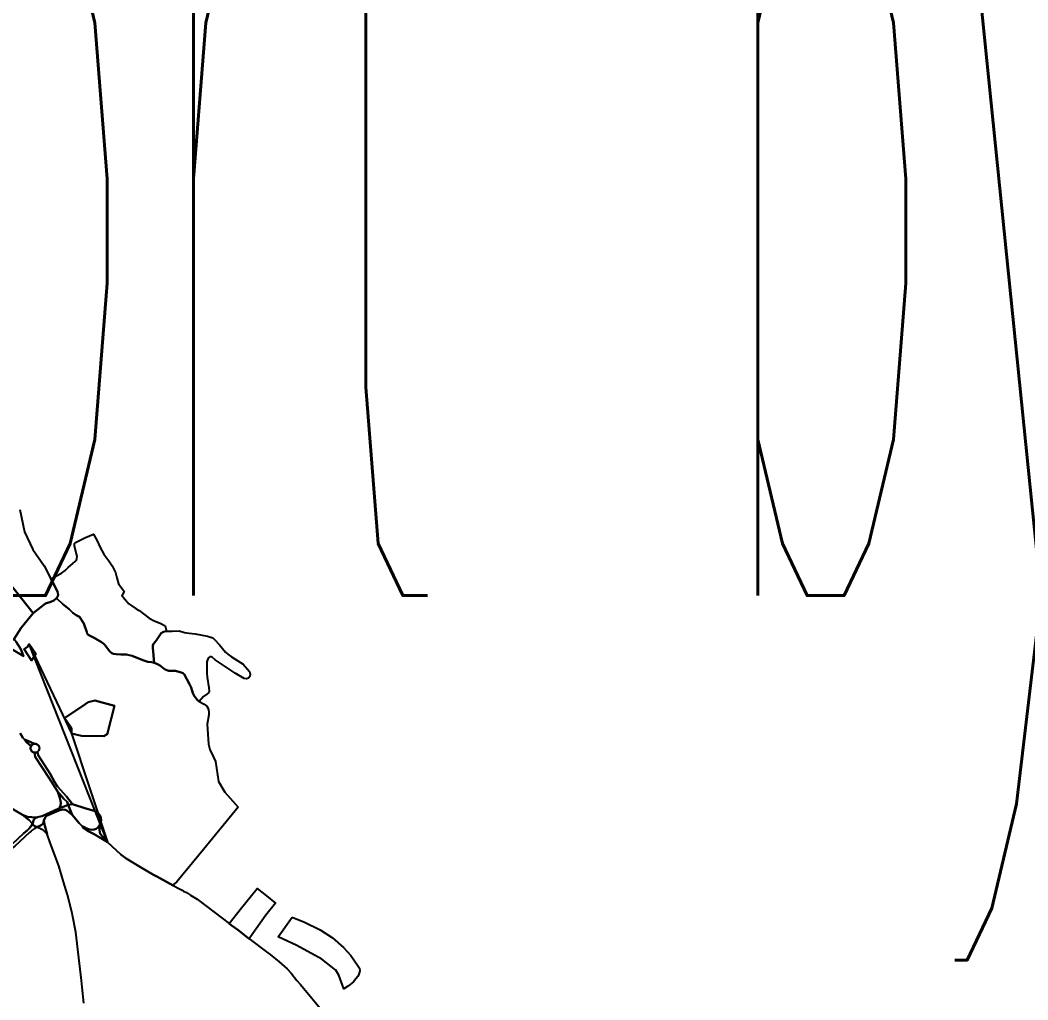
# Model space of a CAD drawing. Header units: millimetres. Extents: x -5124 to 18012, y -6362 to 5362.
# Drawn here: x 2580 to 5075, y -1049 to 1374 of the extents above; entities that cross this region are included whole.
import ezdxf

# ---------------------------------------------------------------- set-up
doc = ezdxf.new("R2010")
doc.units = ezdxf.units.MM
doc.layers.add('brokenLine', color=1, linetype='Continuous')
doc.styles.get("Standard").update_dxf_attribs({"font": 'txt', "bigfont": 'bigfont'})

msp = doc.modelspace()

# ---------------------------------------------------------------- linework, layer by layer
at = {"layer": 'brokenLine', "color": 1}
for points in [[(2579.1, 163.6), (2590.7, 108.6), (2611, 64.9), (2639.2, 24), (2656.2, -8.1), (2666, -25.6), (2672.5, -40.3), (2674.1, -46.3), (2673.6, -50.8), (2670.1, -55.6), (2663.5, -61.5), (2655.8, -64.7), (2642.7, -69.2), (2612.1, -92.4), (2552.4, -17.9)], [(2912, -215.5), (2905, -214.3), (2895.7, -213), (2883.3, -208.9), (2856.9, -198.4), (2850.1, -196.3), (2843.1, -195.2), (2829.6, -194.7), (2818, -194.5), (2811.3, -193.2), (2807, -191.7), (2801.2, -186.8), (2792.1, -174.6), (2787.7, -169.3), (2781.1, -164.2), (2763.5, -154.1), (2751.9, -147.7), (2747.8, -145.4), (2745.9, -143.3), (2744.7, -139.4), (2737.3, -118.6), (2727.1, -101.9), (2718.6, -97.3), (2710.6, -91.8), (2701.3, -83.1), (2685.4, -70.8), (2670.1, -55.6), (2673.6, -50.8), (2674.1, -46.3), (2672.5, -40.3), (2666, -25.6), (2656.2, -8.1), (2682.4, 6.5), (2691.5, 13), (2698.9, 20), (2716.2, 34.7), (2719.4, 38.4), (2720.6, 42.8), (2720.8, 47.5), (2714.1, 72.8), (2714.1, 76.6), (2714.8, 79.6), (2717.3, 82), (2742, 94.2), (2761.3, 102.5), (2770.9, 85.9), (2777.7, 70.1), (2787.4, 53.6), (2799.7, 37.1), (2807.7, 24.6), (2816.2, 8.1), (2819.2, -5.1), (2823.7, -19.9), (2831.3, -30.5), (2837.7, -39.3), (2831.6, -49.7), (2833, -51.3), (2834.7, -53.2), (2849.1, -69.5), (2856.2, -75), (2867.1, -81.7), (2874.7, -85.9), (2885.7, -94.5), (2899.7, -105.4), (2911.4, -111.6), (2926.5, -117.1), (2938.9, -123.8), (2942.2, -137.6), (2934.9, -138.7), (2929.1, -142.3), (2917.9, -159.7), (2911.1, -167.9), (2908.6, -171.8), (2908.7, -178.2), (2912, -215.5), (2912, -215.5)], [(2552.4, -17.9), (2612.1, -92.4), (2582.2, -129.3), (2565, -156)], [(2565, -156), (2582.2, -129.3), (2612.1, -92.4), (2642.7, -69.2), (2655.8, -64.7), (2663.5, -61.5), (2670.1, -55.6), (2685.4, -70.8), (2701.3, -83.1), (2710.6, -91.8), (2718.6, -97.3), (2727.1, -101.9), (2737.3, -118.6), (2744.7, -139.4), (2745.9, -143.3), (2747.8, -145.4), (2751.9, -147.7), (2763.5, -154.1), (2781.1, -164.2), (2787.7, -169.3), (2792.1, -174.6), (2801.2, -186.8), (2807, -191.7), (2811.3, -193.2), (2818, -194.5), (2829.6, -194.7), (2843.1, -195.2), (2850.1, -196.3), (2856.9, -198.4), (2883.3, -208.9), (2895.7, -213), (2905, -214.3), (2912, -215.5), (2920, -218.7), (2927.4, -222.8), (2933.4, -228.3), (2939.2, -232.1), (2942.7, -233.8), (2947.9, -235.5), (2956.5, -235.1), (2964.8, -235.8), (2978.3, -239.3), (2982.3, -241), (2984.2, -242.1), (2986, -243.7), (2999.4, -268.7), (3003.1, -276.6), (3007.1, -290.9), (3010.9, -297.5), (3018.9, -307.8), (3023.4, -310.9), (3035.3, -317.5), (3042, -322.6), (3044.3, -326.8), (3046.2, -331.9), (3047.3, -337.7), (3047.1, -344.1), (3042.8, -367.7), (3046, -416.8), (3049.8, -429.8), (3058.4, -449.2), (3063.4, -459.6), (3071.2, -508.9), (3086.6, -535.9), (3119.7, -573), (3033.6, -677.4), (2967.7, -757.2), (2963.2, -761.4), (2962.3, -762.3), (2959.1, -766.4), (2918.7, -744.5), (2914.9, -742.4), (2910.4, -740), (2877.6, -721.5), (2842.5, -699.9), (2829.2, -690.1), (2795.9, -659.5), (2602.2, -169.4), (2597.9, -175.9), (2590.1, -181.6), (2608.2, -209.8), (2618.6, -193.7), (2602.2, -169.4), (2707, -390.8), (2731.9, -396.5), (2787.1, -397.2), (2795.4, -392), (2796.3, -389.7), (2813.6, -322.3), (2765, -309.1), (2748.5, -313.3), (2740.3, -319.1), (2690, -352.6), (2696.4, -361.2), (2706.9, -377.4), (2707, -390.8), (2795.9, -659.5)], [(2998.7, -141.9), (3013.6, -144), (3043.6, -150), (3056.7, -153.9), (3061, -157.5), (3073.3, -171.2), (3088.6, -189.6), (3094, -194.5), (3103.2, -200.8), (3119, -210.4), (3132, -219), (3147.4, -237.1), (3149.7, -243.5), (3148.7, -249.1), (3145.6, -253.4), (3140.3, -255.5), (3134.9, -254.2), (3112.6, -241), (3063.1, -208.3), (3054.9, -201.7), (3052.8, -200.5), (3049.8, -200.5), (3047.3, -202.4), (3045.1, -204.4), (3043.4, -208.2), (3042.5, -213.3), (3042.3, -241.5), (3042.9, -251.4), (3047.4, -277.7), (3047.7, -285.6), (3046.2, -289.8), (3042.5, -293), (3034.1, -299), (3023.4, -310.9), (3018.9, -307.8), (3010.9, -297.5), (3007.1, -290.9), (3003.1, -276.6), (2999.4, -268.7), (2986, -243.7), (2984.2, -242.1), (2982.3, -241), (2978.3, -239.3), (2964.8, -235.8), (2956.5, -235.1), (2947.9, -235.5), (2942.7, -233.8), (2939.2, -232.1), (2933.4, -228.3), (2927.4, -222.8), (2920, -218.7), (2912, -215.5), (2908.7, -178.2), (2908.6, -171.8), (2911.1, -167.9), (2917.9, -159.7), (2929.1, -142.3), (2934.9, -138.7), (2942.2, -137.6), (2956.5, -137.6), (2973.8, -136.5), (2986.7, -140.2), (2998.7, -141.9), (2998.7, -141.9)], [(2547.2, -174.8), (2565, -156), (2570.5, -164), (2581.5, -181.7), (2588.1, -198.8), (2547.2, -174.8), (2547.2, -174.8)], [(2547.2, -174.8), (2588.1, -198.8), (2581.5, -181.7), (2570.5, -164)], [(2608.2, -209.8), (2590.1, -181.6), (2597.9, -175.9), (2602.2, -169.4), (2618.6, -193.7), (2608.2, -209.8), (2608.2, -209.8)], [(2690, -352.6), (2740.3, -319.1), (2748.5, -313.3), (2765, -309.1), (2813.6, -322.3), (2796.3, -389.7), (2795.4, -392), (2787.1, -397.2), (2731.9, -396.5), (2707, -390.8), (2706.9, -377.4), (2696.4, -361.2), (2690, -352.6), (2690, -352.6)], [(2579.8, -390), (2586.9, -401.1), (2590.6, -405.3), (2596.2, -412.6), (2607.2, -421.5), (2605.9, -424.8), (2605.8, -428.4), (2606.9, -431.8), (2609, -434.7), (2611.9, -436.8), (2615.3, -437.8), (2617, -448.1), (2652, -501.1), (2673.2, -534.7), (2678.3, -549.4), (2679.7, -557.4), (2680.5, -562.5), (2679.8, -568.2), (2678.3, -572.7), (2674.2, -577.2), (2645.2, -590.1), (2642.1, -591.4), (2633.9, -594.7), (2622.8, -597.4), (2614.5, -598), (2608.6, -597.5), (2598.3, -596.4), (2586.1, -591.8), (2545, -567.8)], [(2795.9, -659.5), (2778, -638.5), (2776.5, -629.6), (2777.4, -616.7), (2780.6, -605.1), (2779.8, -598.7), (2778.2, -593.9), (2774.1, -588.4), (2769.9, -584.3), (2763, -581.7), (2742.4, -576.1), (2709.8, -565.4), (2694.5, -546.5), (2672.4, -521.5), (2665.1, -510.4), (2653.9, -490.3), (2624.8, -444), (2622.9, -435.9), (2624.6, -434.4), (2626, -432.6), (2627.3, -429.7), (2627.6, -426.6), (2627.1, -423.4), (2625.3, -420.1), (2622.5, -417.6), (2619.1, -416.2), (2615.3, -416), (2599.2, -408.3), (2590.6, -405.3), (2586.9, -401.1), (2579.8, -390)], [(2590.6, -405.3), (2599.2, -408.3), (2615.3, -416), (2612.1, -417), (2609.2, -418.8), (2607.2, -421.5), (2596.2, -412.6), (2590.6, -405.3), (2590.6, -405.3)], [(2622.9, -435.9), (2620.6, -437.2), (2618, -437.8), (2615.3, -437.8), (2611.9, -436.8), (2609, -434.7), (2606.9, -431.8), (2605.8, -428.4), (2605.9, -424.8), (2607.2, -421.5), (2609.2, -418.8), (2612.1, -417), (2615.3, -416), (2619.1, -416.2), (2622.5, -417.6), (2625.3, -420.1), (2627.1, -423.4), (2627.6, -426.6), (2627.3, -429.7), (2626, -432.6), (2624.6, -434.4), (2622.9, -435.9), (2622.9, -435.9)], [(2709.8, -565.4), (2699.2, -567), (2696, -559.8), (2688.5, -552.1), (2673.2, -534.7), (2652, -501.1), (2617, -448.1), (2615.3, -437.8), (2618, -437.8), (2620.6, -437.2), (2622.9, -435.9), (2624.8, -444), (2653.9, -490.3), (2665.1, -510.4), (2672.4, -521.5), (2694.5, -546.5), (2709.8, -565.4), (2709.8, -565.4)], [(2674.2, -577.2), (2678.3, -572.7), (2679.8, -568.2), (2680.5, -562.5), (2679.7, -557.4), (2678.3, -549.4), (2673.2, -534.7), (2688.5, -552.1), (2696, -559.8), (2699.2, -567), (2684.4, -572.4), (2680.8, -573.8), (2674.2, -577.2), (2674.2, -577.2)], [(2545, -567.8), (2586.1, -591.8), (2601.3, -604.1), (2610.2, -614), (2606.5, -620.2), (2601.8, -626), (2598.1, -629.4), (2588.2, -638), (2560.7, -663.5)], [(2709.1, -591.8), (2695.9, -581.2), (2691.2, -579.4), (2685.6, -578.3), (2682, -578.9), (2678, -580), (2676, -580.8), (2645.1, -594.5), (2641.8, -598), (2638.4, -605.9), (2636.7, -612.6), (2634.8, -615.6), (2631.9, -617.6), (2621.5, -622.1), (2616.7, -619.8), (2613.2, -617.1), (2610.2, -614), (2611.3, -611.6), (2613.2, -606), (2615, -602.3), (2617.2, -600), (2622.8, -597.4), (2633.9, -594.7), (2642.1, -591.4), (2645.2, -590.1), (2674.2, -577.2), (2680.8, -573.8), (2684.4, -572.4), (2699.2, -567), (2709.1, -591.8), (2709.1, -591.8)], [(2699.2, -567), (2709.8, -565.4), (2742.4, -576.1), (2763, -581.7), (2769.9, -584.3), (2774.1, -588.4), (2778.2, -593.9), (2779.8, -598.7), (2780.6, -605.1), (2777.4, -616.7), (2772.6, -622.8), (2768.2, -626), (2763.3, -627.9), (2756.7, -628.6), (2746.9, -626.2), (2733.3, -620.1), (2726.1, -612.5), (2709.1, -591.8), (2699.2, -567), (2699.2, -567)], [(2610.2, -614), (2601.3, -604.1), (2586.1, -591.8), (2598.3, -596.4), (2608.6, -597.5), (2614.5, -598), (2622.8, -597.4), (2617.2, -600), (2615, -602.3), (2613.2, -606), (2611.3, -611.6), (2610.2, -614), (2610.2, -614)], [(2737.7, -1057.6), (2733.8, -1017.8), (2731.6, -1001.8), (2725.5, -945.7), (2717.7, -881.7), (2709.6, -839.6), (2708.6, -834.6), (2697.1, -789.3), (2687.5, -757.2), (2675.8, -717.8), (2656.5, -667.5), (2654.1, -660.7), (2646.7, -639.9), (2640.7, -618.7), (2640, -614.9), (2638.4, -605.9), (2641.8, -598), (2645.1, -594.5), (2676, -580.8), (2678, -580), (2682, -578.9), (2685.6, -578.3), (2691.2, -579.4), (2695.9, -581.2), (2709.1, -591.8), (2726.1, -612.5), (2733.3, -620.1), (2737, -625), (2746.3, -631.3), (2763, -639.3), (2775.2, -647), (2795.9, -659.5), (2829.2, -690.1), (2842.5, -699.9), (2877.6, -721.5), (2910.4, -740), (2914.9, -742.4), (2918.7, -744.5), (2959.1, -766.4), (2974.5, -775), (2980.8, -778), (2984.7, -780.2), (2991.6, -784), (3001.6, -790.3), (3018.4, -800.6), (3079.8, -847.6), (3097.4, -860.6), (3102.7, -865), (3118.7, -876.4), (3146.8, -898.3), (3152.8, -902.8), (3186.5, -928.4), (3192.9, -932.7), (3198.5, -937.1), (3220.8, -955), (3240.7, -972.7), (3250.5, -983.7), (3265.3, -1001.6), (3273.7, -1011.7), (3333.8, -1084.4)], [(2621.5, -622.1), (2615, -626.2), (2610.1, -629.6), (2606.9, -632.2), (2603.1, -635.7), (2566.4, -669.2), (2563.8, -671.5), (2540.2, -687.7), (2545.6, -679.4), (2558.3, -665.6), (2560.7, -663.5), (2588.2, -638), (2598.1, -629.4), (2601.8, -626), (2606.5, -620.2), (2610.2, -614), (2613.2, -617.1), (2616.7, -619.8), (2621.5, -622.1), (2621.5, -622.1)], [(2646.7, -639.9), (2641.4, -633.7), (2636.8, -630), (2630.5, -626.6), (2621.5, -622.1), (2631.9, -617.6), (2634.8, -615.6), (2636.7, -612.6), (2638.4, -605.9), (2640, -614.9), (2640.7, -618.7), (2646.7, -639.9), (2646.7, -639.9)], [(2777.4, -616.7), (2776.5, -629.6), (2778, -638.5), (2795.9, -659.5), (2775.2, -647), (2763, -639.3), (2746.3, -631.3), (2737, -625), (2733.3, -620.1), (2746.9, -626.2), (2756.7, -628.6), (2763.3, -627.9), (2768.2, -626), (2772.6, -622.8), (2777.4, -616.7), (2777.4, -616.7)], [(3146.8, -898.3), (3118.7, -876.4), (3102.7, -865), (3097.4, -860.6), (3100.6, -856.6), (3124.9, -825.7), (3166.4, -774.3), (3190.2, -792.3), (3211.8, -810.1), (3188.5, -840.3), (3150.4, -893.2), (3146.8, -898.3), (3146.8, -898.3)], [(3253.4, -844.8), (3283.9, -857.6), (3322.4, -876.1), (3353.3, -896.1), (3380.1, -920.1), (3398.7, -940.1), (3415.4, -963.7), (3420.2, -970.8), (3420.9, -978), (3418.5, -985.5), (3415.9, -991.9), (3411.3, -997.8), (3405.2, -1004.7), (3392.6, -1015), (3381.6, -1022.4), (3368.7, -988.4), (3361.5, -976), (3327, -949), (3265.1, -915.1), (3218.9, -893.1), (3253.4, -844.8), (3253.4, -844.8)]]:
    msp.add_lwpolyline(points, dxfattribs=at)

# ---------------------------------------------------------------- texts
at = {"color": 1, "width": 0.263105}
msp.add_text('Demo DXF Export by Soft Gold Ltd. (c) 2006', height=2705.479, dxfattribs=at).set_placement((-5124.3, -49.2))

doc.saveas('drawing.dxf')
